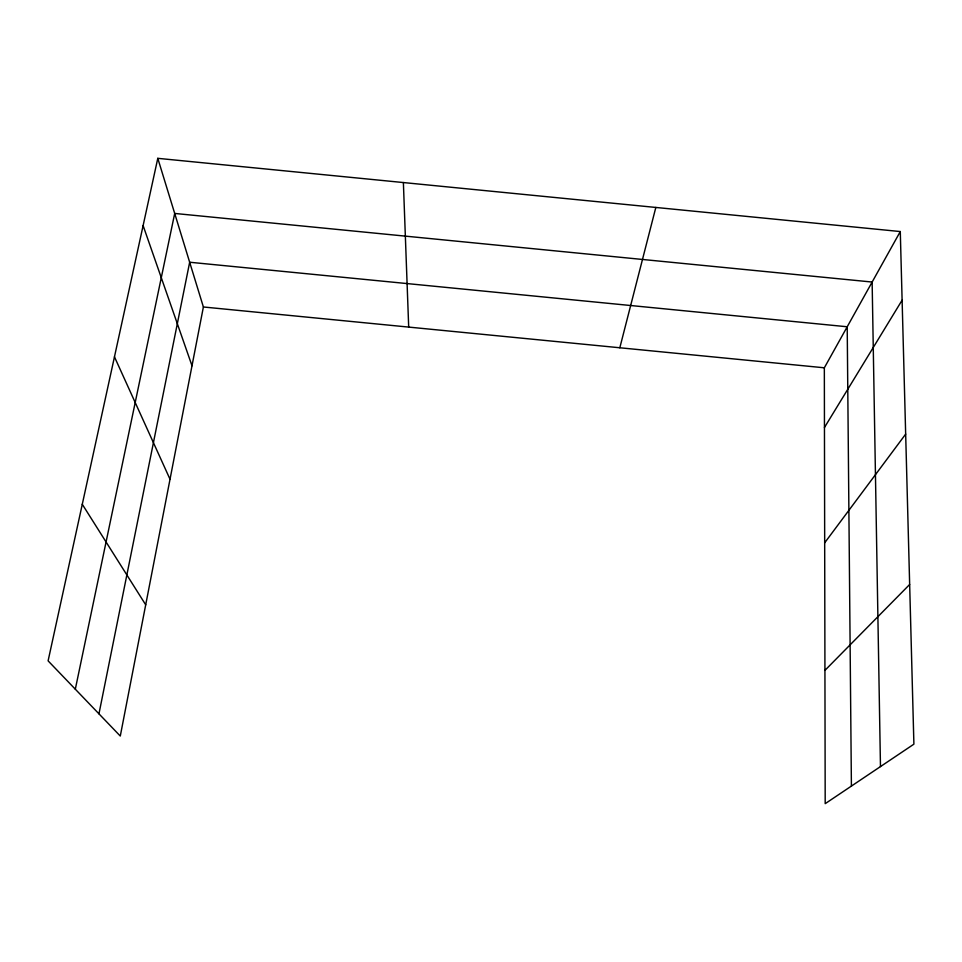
<?xml version="1.0" encoding="UTF-8"?>
<svg xmlns="http://www.w3.org/2000/svg" width="962" height="962" viewBox="0 0 962 962"><rect width="100%" height="100%" fill="white"/><g stroke="black" fill="none" stroke-linecap="round" stroke-linejoin="round"><path stroke-width="1.44" d="M157.792 158.333L203.391 306.986L120.286 736.05L48.1 660.858L157.792 158.333L900.288 231.553L913.9 744.167L825.192 803.667L824.338 367.797L900.288 231.553M98.954 713.84L189.67 262.241L847.209 326.767L851.406 786.074M75.313 689.201L174.699 213.444L872.137 282.046L880.471 766.594M619.817 347.775L655.831 207.443M824.446 427.525L902.103 300.192M824.674 542.833L905.663 434.127M824.927 670.382L909.655 584.499M203.391 306.986L824.338 367.797M82.275 504.268L145.707 604.821M114.466 356.842L170.021 479.244M143.11 225.589L192.003 365.764M403.379 182.552L408.694 327.092"/></g></svg>
